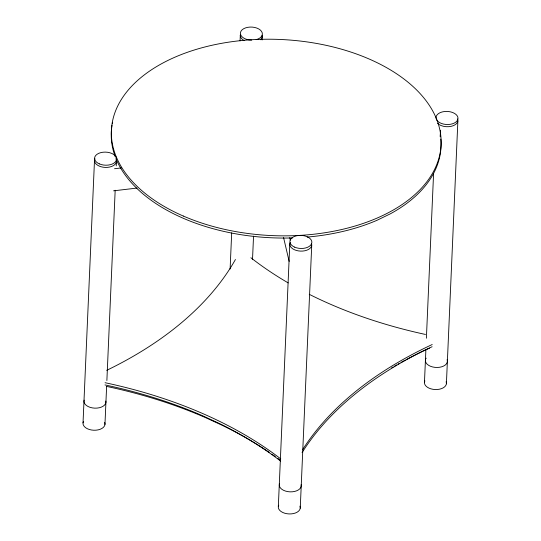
<?xml version="1.0" encoding="UTF-8"?>
<svg xmlns="http://www.w3.org/2000/svg" width="541" height="541" viewBox="0 0 541 541"><rect width="100%" height="100%" fill="white"/><g stroke="black" fill="none" stroke-linecap="round" stroke-linejoin="round"><path stroke-width="0.81" d="M83.03 422.9L94.506 160.075M104.954 424.496L106.618 386.416M106.875 380.526L115.179 190.29M116.247 165.877L116.43 161.671M230.108 269.019L231.69 232.819M240.069 40.906L240.326 35.016M252.512 259.673L253.54 236.106M262.101 39.98L262.25 36.612M278.324 506.599L289.8 243.775M300.248 508.195L311.724 245.371M424.469 382.203L425.875 350.013M426.389 338.233L433.557 174.094M446.399 383.799L457.875 120.974M440.198 136.812L440.496 130.266M429.581 348.1L423.569 350.818A439.718 261.553 2.5 0 0 406.859 359.278M114.557 168.718L121.252 167.933M113.556 190.831L136.988 188.072M106.685 386.457L108.991 386.916A367.407 218.544 2.5 0 1 205.181 417.463L222.554 425.456A367.407 218.544 2.5 0 1 269.161 452.276M289.746 237.655L290.321 240.123M283.572 237.553L289.151 261.411M440.807 139.084A165.005 98.151 2.5 0 1 390.102 213.945L377.016 220.282A165.005 98.151 2.5 0 1 307.2 237.073M292.559 237.925A165.005 98.151 2.5 0 1 115.936 158.506M115.328 156.951A165.005 98.151 2.5 0 1 112.041 125.411M112.325 123.842A165.005 98.151 2.5 0 1 112.656 122.28M440.313 135.122A165.005 98.151 2.5 0 1 440.543 136.704M446.115 381.75A11.003 6.546 2.5 0 1 435.187 389.54A11.003 6.546 2.5 0 1 424.881 380.871M447.082 359.664A11.003 6.546 2.5 0 1 437.304 367.467A11.003 6.546 2.5 0 1 425.436 360.117M425.848 358.784A11.003 6.546 2.5 0 1 426.227 358.149M457.591 118.925A11.003 6.546 2.5 0 1 451.153 126.337A11.003 6.546 2.5 0 1 437.561 123.355M436.114 118.54A11.003 6.546 2.5 0 1 450.815 111.933A11.003 6.546 2.5 0 1 454.318 123.064A11.003 6.546 2.5 0 1 436.323 119.223M302.622 449.672A433.666 257.956 2.5 0 1 432.218 344.516M105.062 382.71A361.354 214.939 2.5 0 1 280.752 458.917M235.436 259.504A433.666 257.956 2.5 0 1 106.678 370.348M425.476 334.46A361.354 214.939 2.5 0 1 309.256 294.311M288.177 282.896A361.354 214.939 2.5 0 1 250.889 257.746M104.968 384.922A361.354 214.939 2.5 0 1 201.989 415.481L219.071 423.346A361.354 214.939 2.5 0 1 280.657 461.128M302.081 452.587A433.666 257.956 2.5 0 1 432.124 346.72M271.9 454.156A367.407 218.544 2.5 0 1 275.288 456.536M277.952 458.457A367.407 218.544 2.5 0 1 280.583 460.391M391.698 367.799A439.718 261.553 2.5 0 1 393.111 366.967M394.538 366.142A439.718 261.553 2.5 0 1 396.681 364.905M398.122 364.086A439.718 261.553 2.5 0 1 399.562 363.268M401.016 362.456A439.718 261.553 2.5 0 1 405.412 360.056M104.677 422.447A11.003 6.546 2.5 0 1 93.749 430.237A11.003 6.546 2.5 0 1 83.442 421.561M105.853 401.037A11.003 6.546 2.5 0 1 94.709 408.151A11.003 6.546 2.5 0 1 84.139 400.137M116.146 159.622A11.003 6.546 2.5 0 1 105.224 167.412A11.003 6.546 2.5 0 1 94.918 158.736M299.964 506.146A11.003 6.546 2.5 0 1 289.036 513.936A11.003 6.546 2.5 0 1 278.73 505.26M301.141 484.736A11.003 6.546 2.5 0 1 290.003 491.85A11.003 6.546 2.5 0 1 279.433 483.837M311.44 243.322A11.003 6.546 2.5 0 1 300.512 251.112A11.003 6.546 2.5 0 1 290.206 242.442M262.182 35.239A11.003 6.546 2.5 0 1 260.37 39.757M244.18 40.609A11.003 6.546 2.5 0 1 240.468 34.34M251.714 40.156A11.003 6.546 2.5 0 1 241.07 31.04A11.003 6.546 2.5 0 1 258.781 28.971A11.003 6.546 2.5 0 1 256.157 39.635M183.338 216.055A165.005 98.151 2.5 0 0 440.685 149.512A165.005 98.151 2.5 0 0 204.694 47.033A165.005 98.151 2.5 0 0 183.338 216.055M99.375 163.896A11.003 6.546 2.5 0 0 116.531 159.46A11.003 6.546 2.5 0 0 100.795 152.63A11.003 6.546 2.5 0 0 99.375 163.896M294.683 247.156A11.003 6.546 2.5 0 0 311.839 242.72A11.003 6.546 2.5 0 0 296.11 235.89A11.003 6.546 2.5 0 0 294.683 247.156"/></g></svg>
